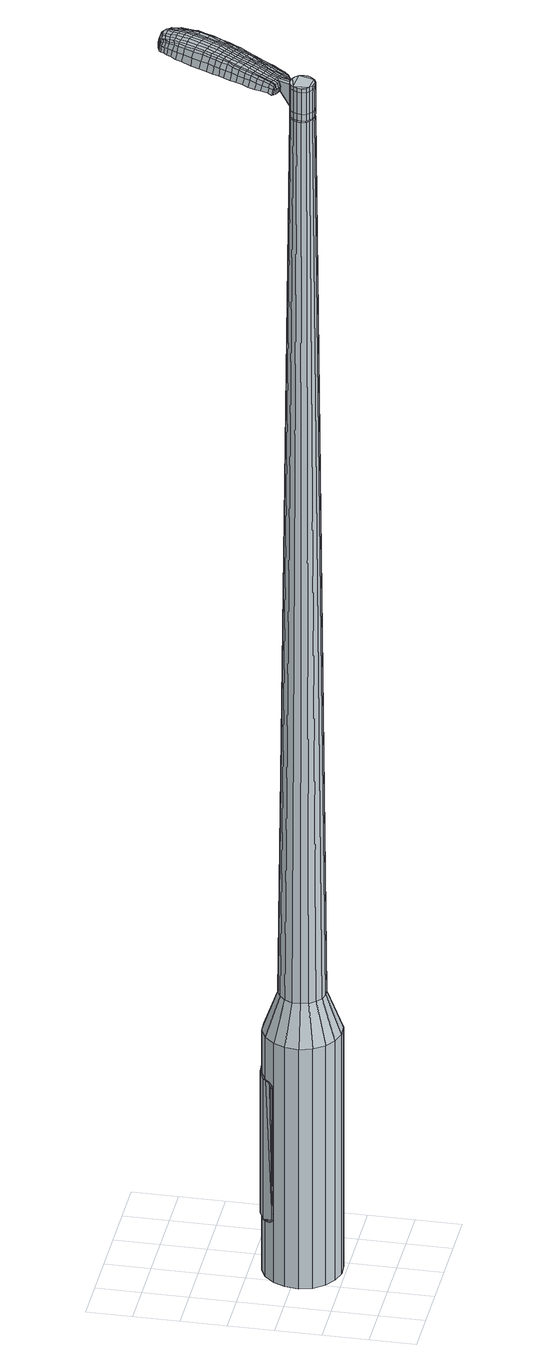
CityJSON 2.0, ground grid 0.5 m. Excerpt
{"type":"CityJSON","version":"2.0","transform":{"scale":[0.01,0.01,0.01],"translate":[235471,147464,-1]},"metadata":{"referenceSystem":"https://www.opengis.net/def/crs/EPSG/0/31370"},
"CityObjects":{
"object1":{"type":"GenericCityObject","attributes":{"cluster":403,"mean_distance_to_centroid":0.0333,"new_centroid_x":235471.82,"new_centroid_y":147464.94,"mean_distance_to_camera":7.23,"H1":10.06,"H2":9.69,"Z_final":110.57,"cluster2":-1,"proj_x":235475.86,"proj_y":147466.79,"id_line":25195,"bearing_l":155.32,"distance":4.44,"orientation":"right","G_obj":65.32},"geometry":[{"type":"MultiSurface","lod":"2","boundaries":[[[0,1,2,3]],[[1,4,5,2]],[[4,6,7,5]],[[6,8,9,7]],[[8,10,11,9]],[[10,12,13,11]],[[12,14,15,13]],[[14,16,17,15]],[[16,18,19,17]],[[18,20,21,19]],[[20,22,23,21]],[[22,24,25,23]],[[24,26,27,25]],[[26,28,29,27]],[[28,30,31,29]],[[30,32,33,31]],[[32,34,35,33]],[[34,0,3,35]],[[36,37,38,39]],[[38,40,41,42]],[[41,43,42]],[[42,44,45,46]],[[45,47,46]],[[46,48,49,50]],[[49,51,50]],[[42,46,50,38]],[[50,52,39,38]],[[53,36,39]],[[2,5,7,35]],[[7,9,11,15]],[[11,13,15]],[[15,17,19,23]],[[19,21,23]],[[23,25,27,31]],[[27,29,31]],[[15,23,31,7]],[[31,33,35,7]],[[3,2,35]],[[1,0,54,55]],[[0,34,56,54]],[[34,32,57,56]],[[32,30,58,57]],[[30,28,59,58]],[[28,26,60,59]],[[26,24,61,60]],[[24,22,62,61]],[[22,20,63,62]],[[20,18,64,63]],[[18,16,65,64]],[[16,14,66,65]],[[14,12,67,66]],[[12,10,68,67]],[[10,8,69,68]],[[8,6,70,69]],[[6,4,71,70]],[[4,1,55,71]],[[55,54,72,73]],[[54,56,74,72]],[[56,57,75,74]],[[57,58,76,75]],[[58,59,77,76]],[[59,60,78,77]],[[60,61,79,78]],[[61,62,80,79]],[[62,63,81,80]],[[63,64,82,81]],[[64,65,83,82]],[[65,66,84,83]],[[66,67,85,84]],[[67,68,86,85]],[[68,69,87,86]],[[69,70,88,87]],[[70,71,89,88]],[[71,55,73,89]],[[72,90,91,92]],[[93,94,90,72]],[[75,95,94,93]],[[76,96,95,75]],[[77,97,96,76]],[[78,98,97,77]],[[99,100,98,78]],[[101,102,100,99]],[[103,104,102,101]],[[105,106,104,103]],[[83,107,106,105]],[[108,109,107,83]],[[110,111,109,108]],[[112,113,111,110]],[[114,115,113,112]],[[116,117,115,114]],[[118,119,117,116]],[[92,91,119,118]],[[120,121,122,123]],[[124,120,123,125]],[[126,124,125,127]],[[128,126,127,129]],[[130,128,129,131]],[[132,130,131,133]],[[134,132,133,135]],[[136,134,135,137]],[[138,136,137,139]],[[140,138,139,141]],[[142,140,141,143]],[[144,142,143,145]],[[146,144,145,147]],[[148,146,147,149]],[[150,148,149,151]],[[152,150,151,153]],[[73,72,92]],[[74,93,72]],[[74,75,93]],[[79,99,78]],[[79,80,101,99]],[[80,81,103,101]],[[81,82,105,103]],[[82,83,105]],[[84,108,83]],[[84,85,110,108]],[[85,86,112,110]],[[86,87,114,112]],[[87,88,116,114]],[[88,89,118,116]],[[89,73,92,118]],[[154,91,90]],[[154,155,119,91]],[[155,156,117,119]],[[156,157,115,117]],[[157,158,113,115]],[[158,159,111,113]],[[159,160,109,111]],[[160,107,109]],[[161,106,107]],[[161,162,104,106]],[[162,163,102,104]],[[163,164,100,102]],[[164,98,100]],[[165,94,95]],[[165,90,94]],[[39,52,152,166]],[[154,90,167,153]],[[53,39,166,121]],[[90,165,122,167]],[[36,53,121,120]],[[165,95,123,122]],[[37,36,120,124]],[[95,96,125,123]],[[38,37,124,126]],[[96,97,127,125]],[[40,38,126,128]],[[97,98,129,127]],[[41,40,128,130]],[[98,164,131,129]],[[43,41,130,132]],[[164,163,133,131]],[[42,43,132,134]],[[163,162,135,133]],[[44,42,134,136]],[[162,161,137,135]],[[45,44,136,138]],[[161,107,139,137]],[[47,45,138,140]],[[107,160,141,139]],[[46,47,140,142]],[[160,159,143,141]],[[48,46,142,144]],[[159,158,145,143]],[[49,48,144,146]],[[158,157,147,145]],[[51,49,146,148]],[[157,156,149,147]],[[50,51,148,150]],[[156,155,151,149]],[[52,50,150,152]],[[155,154,153,151]],[[152,153,168,169]],[[153,167,170,168]],[[167,122,171,170]],[[122,121,172,171]],[[121,166,173,172]],[[166,152,169,173]],[[174,175,176,177]],[[178,174,177,179]],[[174,178,180,181]],[[175,174,181,182]],[[183,184,185,186]],[[187,183,186,188]],[[183,187,189,190]],[[184,183,190,191]],[[192,193,194,195]],[[196,192,195,197]],[[192,196,198,199]],[[193,192,199,200]],[[201,202,203,204]],[[205,201,204,206]],[[201,205,207,208]],[[202,201,208,209]],[[210,211,212,213]],[[214,210,213,215]],[[210,214,216,217]],[[211,210,217,218]],[[219,220,221,222]],[[223,219,222,224]],[[219,223,225,226]],[[220,219,226,227]],[[228,229,230,231]],[[220,228,231,221]],[[228,220,227,232]],[[229,228,232,233]],[[234,235,236,237]],[[229,234,237,230]],[[234,229,233,238]],[[235,234,238,239]],[[240,178,179,241]],[[235,240,241,236]],[[240,235,239,242]],[[178,240,242,180]],[[243,244,245,246]],[[247,243,246,248]],[[243,247,249,250]],[[244,243,250,251]],[[252,253,254,255]],[[244,252,255,245]],[[252,244,251,256]],[[253,252,256,257]],[[258,259,260,261]],[[253,258,261,254]],[[258,253,257,262]],[[259,258,262,263]],[[264,265,266,267]],[[259,264,267,260]],[[264,259,263,268]],[[265,264,268,269]],[[270,175,182,271]],[[265,270,271,266]],[[270,265,269,272]],[[175,270,272,176]],[[273,274,275,276]],[[277,273,276,278]],[[273,277,279,280]],[[274,273,280,281]],[[282,283,284,285]],[[274,282,285,275]],[[282,274,281,286]],[[283,282,286,287]],[[288,289,290,291]],[[283,288,291,284]],[[288,283,287,292]],[[289,288,292,293]],[[294,187,188,295]],[[289,294,295,290]],[[294,289,293,296]],[[187,294,296,189]],[[297,298,299,300]],[[301,297,300,302]],[[297,301,303,304]],[[298,297,304,305]],[[306,307,308,309]],[[298,306,309,299]],[[306,298,305,310]],[[307,306,310,311]],[[312,313,314,315]],[[307,312,315,308]],[[312,307,311,316]],[[313,312,316,317]],[[318,319,320,321]],[[313,318,321,314]],[[318,313,317,322]],[[319,318,322,323]],[[324,184,191,325]],[[319,324,325,320]],[[324,319,323,326]],[[184,324,326,185]],[[327,213,212,328]],[[329,327,328,330]],[[327,329,331,332]],[[213,327,332,215]],[[333,329,330,334]],[[335,333,334,336]],[[333,335,337,338]],[[329,333,338,331]],[[339,335,336,340]],[[341,339,340,342]],[[339,341,343,344]],[[335,339,344,337]],[[345,341,342,346]],[[347,345,346,348]],[[345,347,349,350]],[[341,345,350,343]],[[351,347,348,352]],[[202,351,352,203]],[[351,202,209,353]],[[347,351,353,349]],[[354,355,200,199]],[[356,354,199,198]],[[354,356,357,358]],[[355,354,358,359]],[[360,361,359,358]],[[362,360,358,357]],[[360,362,363,364]],[[361,360,364,365]],[[366,367,365,364]],[[368,366,364,363]],[[366,368,369,370]],[[367,366,370,371]],[[372,373,371,370]],[[374,372,370,369]],[[372,374,207,205]],[[373,372,205,206]],[[375,376,377,378]],[[277,375,378,279]],[[375,277,278,379]],[[376,375,379,380]],[[381,196,197,382]],[[376,381,382,377]],[[381,376,380,383]],[[196,381,383,198]],[[384,385,386,387]],[[223,384,387,225]],[[384,223,224,388]],[[385,384,388,389]],[[390,391,392,393]],[[385,390,393,386]],[[390,385,389,394]],[[391,390,394,395]],[[396,193,200,397]],[[391,396,397,392]],[[396,391,395,398]],[[193,396,398,194]],[[399,400,401,402]],[[181,399,402,182]],[[399,181,180,403]],[[400,399,403,404]],[[405,406,407,408]],[[400,405,408,401]],[[405,400,404,409]],[[406,405,409,410]],[[411,204,203,412]],[[406,411,412,407]],[[411,406,410,413]],[[204,411,413,206]],[[414,415,416,417]],[[186,414,417,188]],[[414,186,185,418]],[[415,414,418,419]],[[420,208,207,421]],[[415,420,421,416]],[[420,415,419,422]],[[208,420,422,209]],[[423,424,425,426]],[[301,423,426,303]],[[423,301,302,427]],[[424,423,427,428]],[[429,214,215,430]],[[424,429,430,425]],[[429,424,428,431]],[[214,429,431,216]],[[432,433,434,435]],[[247,432,435,249]],[[432,247,248,436]],[[433,432,436,437]],[[438,439,440,441]],[[433,438,441,434]],[[438,433,437,442]],[[439,438,442,443]],[[444,211,218,445]],[[439,444,445,440]],[[444,439,443,446]],[[211,444,446,212]],[[447,448,437,436]],[[246,447,436,248]],[[447,246,245,449]],[[448,447,449,450]],[[451,452,443,442]],[[448,451,442,437]],[[451,448,450,453]],[[452,451,453,454]],[[455,328,212,446]],[[452,455,446,443]],[[455,452,454,456]],[[328,455,456,330]],[[457,458,459,460]],[[304,457,460,305]],[[457,304,303,426]],[[458,457,426,425]],[[461,332,331,462]],[[458,461,462,459]],[[461,458,425,430]],[[332,461,430,215]],[[463,464,450,449]],[[255,463,449,245]],[[463,255,254,465]],[[464,463,465,466]],[[467,468,454,453]],[[464,467,453,450]],[[467,464,466,469]],[[468,467,469,470]],[[471,334,330,456]],[[468,471,456,454]],[[471,468,470,472]],[[334,471,472,336]],[[473,474,475,476]],[[310,473,476,311]],[[473,310,305,460]],[[474,473,460,459]],[[477,338,337,478]],[[474,477,478,475]],[[477,474,459,462]],[[338,477,462,331]],[[479,480,466,465]],[[261,479,465,254]],[[479,261,260,481]],[[480,479,481,482]],[[483,484,470,469]],[[480,483,469,466]],[[483,480,482,485]],[[484,483,485,486]],[[487,340,336,472]],[[484,487,472,470]],[[487,484,486,488]],[[340,487,488,342]],[[489,490,491,492]],[[316,489,492,317]],[[489,316,311,476]],[[490,489,476,475]],[[493,344,343,494]],[[490,493,494,491]],[[493,490,475,478]],[[344,493,478,337]],[[495,496,482,481]],[[267,495,481,260]],[[495,267,266,497]],[[496,495,497,498]],[[499,500,486,485]],[[496,499,485,482]],[[499,496,498,501]],[[500,499,501,502]],[[503,346,342,488]],[[500,503,488,486]],[[503,500,502,504]],[[346,503,504,348]],[[505,506,507,508]],[[322,505,508,323]],[[505,322,317,492]],[[506,505,492,491]],[[509,350,349,510]],[[506,509,510,507]],[[509,506,491,494]],[[350,509,494,343]],[[511,512,498,497]],[[271,511,497,266]],[[511,271,182,402]],[[512,511,402,401]],[[513,514,502,501]],[[512,513,501,498]],[[513,512,401,408]],[[514,513,408,407]],[[515,352,348,504]],[[514,515,504,502]],[[515,514,407,412]],[[352,515,412,203]],[[516,517,419,418]],[[326,516,418,185]],[[516,326,323,508]],[[517,516,508,507]],[[518,353,209,422]],[[517,518,422,419]],[[518,517,507,510]],[[353,518,510,349]],[[519,520,380,379]],[[276,519,379,278]],[[519,276,275,521]],[[520,519,521,522]],[[523,356,198,383]],[[520,523,383,380]],[[523,520,522,524]],[[356,523,524,357]],[[525,526,527,528]],[[226,525,528,227]],[[525,226,225,387]],[[526,525,387,386]],[[529,530,531,532]],[[526,529,532,527]],[[529,526,386,393]],[[530,529,393,392]],[[533,355,359,534]],[[530,533,534,531]],[[533,530,392,397]],[[355,533,397,200]],[[535,536,522,521]],[[285,535,521,275]],[[535,285,284,537]],[[536,535,537,538]],[[539,362,357,524]],[[536,539,524,522]],[[539,536,538,540]],[[362,539,540,363]],[[541,542,543,544]],[[232,541,544,233]],[[541,232,227,528]],[[542,541,528,527]],[[545,546,547,548]],[[542,545,548,543]],[[545,542,527,532]],[[546,545,532,531]],[[549,361,365,550]],[[546,549,550,547]],[[549,546,531,534]],[[361,549,534,359]],[[551,552,538,537]],[[291,551,537,284]],[[551,291,290,553]],[[552,551,553,554]],[[555,368,363,540]],[[552,555,540,538]],[[555,552,554,556]],[[368,555,556,369]],[[557,558,559,560]],[[238,557,560,239]],[[557,238,233,544]],[[558,557,544,543]],[[561,562,563,564]],[[558,561,564,559]],[[561,558,543,548]],[[562,561,548,547]],[[565,367,371,566]],[[562,565,566,563]],[[565,562,547,550]],[[367,565,550,365]],[[567,568,554,553]],[[295,567,553,290]],[[567,295,188,417]],[[568,567,417,416]],[[569,374,369,556]],[[568,569,556,554]],[[569,568,416,421]],[[374,569,421,207]],[[570,571,404,403]],[[242,570,403,180]],[[570,242,239,560]],[[571,570,560,559]],[[572,573,410,409]],[[571,572,409,404]],[[572,571,559,564]],[[573,572,564,563]],[[574,373,206,413]],[[573,574,413,410]],[[574,573,563,566]],[[373,574,566,371]],[[575,576,577,578]],[[578,577,579,580]],[[581,579,577,582]],[[582,577,576,583]],[[584,585,586,587]],[[587,586,588,589]],[[590,588,586,591]],[[591,586,585,592]],[[593,594,595,596]],[[596,595,597,598]],[[599,597,595,600]],[[600,595,594,601]],[[602,603,604,605]],[[605,604,606,607]],[[608,606,604,609]],[[609,604,603,610]],[[611,612,613,614]],[[614,613,615,616]],[[617,615,613,618]],[[618,613,612,619]],[[620,621,622,623]],[[623,622,624,625]],[[626,624,622,627]],[[627,622,621,628]],[[629,630,631,632]],[[632,631,621,620]],[[628,621,631,633]],[[633,631,630,634]],[[635,636,637,638]],[[638,637,630,629]],[[634,630,637,639]],[[639,637,636,640]],[[580,579,641,642]],[[642,641,636,635]],[[640,636,641,643]],[[643,641,579,581]],[[644,645,646,647]],[[647,646,648,649]],[[650,648,646,651]],[[651,646,645,652]],[[653,654,655,656]],[[656,655,645,644]],[[652,645,655,657]],[[657,655,654,658]],[[659,660,661,662]],[[662,661,654,653]],[[658,654,661,663]],[[663,661,660,664]],[[665,666,667,668]],[[668,667,660,659]],[[664,660,667,669]],[[669,667,666,670]],[[583,576,671,672]],[[672,671,666,665]],[[670,666,671,673]],[[673,671,576,575]],[[674,675,676,677]],[[677,676,678,679]],[[680,678,676,681]],[[681,676,675,682]],[[683,684,685,686]],[[686,685,675,674]],[[682,675,685,687]],[[687,685,684,688]],[[689,690,691,692]],[[692,691,684,683]],[[688,684,691,693]],[[693,691,690,694]],[[589,588,695,696]],[[696,695,690,689]],[[694,690,695,697]],[[697,695,588,590]],[[698,699,700,701]],[[701,700,702,703]],[[704,702,700,705]],[[705,700,699,706]],[[707,708,709,710]],[[710,709,699,698]],[[706,699,709,711]],[[711,709,708,712]],[[713,714,715,716]],[[716,715,708,707]],[[712,708,715,717]],[[717,715,714,718]],[[719,720,721,722]],[[722,721,714,713]],[[718,714,721,723]],[[723,721,720,724]],[[592,585,725,726]],[[726,725,720,719]],[[724,720,725,727]],[[727,725,585,584]],[[611,614,728,729]],[[729,728,730,731]],[[732,730,728,733]],[[733,728,614,616]],[[731,730,734,735]],[[735,734,736,737]],[[738,736,734,739]],[[739,734,730,732]],[[737,736,740,741]],[[741,740,742,743]],[[744,742,740,745]],[[745,740,736,738]],[[743,742,746,747]],[[747,746,748,749]],[[750,748,746,751]],[[751,746,742,744]],[[749,748,752,753]],[[753,752,603,602]],[[610,603,752,754]],[[754,752,748,750]],[[601,755,756,600]],[[600,756,757,599]],[[758,757,756,759]],[[759,756,755,760]],[[760,761,762,759]],[[759,762,763,758]],[[764,763,762,765]],[[765,762,761,766]],[[766,767,768,765]],[[765,768,769,764]],[[770,769,768,771]],[[771,768,767,772]],[[772,773,774,771]],[[771,774,775,770]],[[608,775,774,606]],[[606,774,773,607]],[[776,777,778,779]],[[779,778,678,680]],[[679,678,778,780]],[[780,778,777,781]],[[598,597,782,783]],[[783,782,777,776]],[[781,777,782,784]],[[784,782,597,599]],[[785,786,787,788]],[[788,787,624,626]],[[625,624,787,789]],[[789,787,786,790]],[[791,792,793,794]],[[794,793,786,785]],[[790,786,793,795]],[[795,793,792,796]],[[601,594,797,798]],[[798,797,792,791]],[[796,792,797,799]],[[799,797,594,593]],[[800,801,802,803]],[[803,802,582,583]],[[581,582,802,804]],[[804,802,801,805]],[[806,807,808,809]],[[809,808,801,800]],[[805,801,808,810]],[[810,808,807,811]],[[602,605,812,813]],[[813,812,807,806]],[[811,807,812,814]],[[814,812,605,607]],[[815,816,817,818]],[[818,817,587,589]],[[584,587,817,819]],[[819,817,816,820]],[[608,609,821,822]],[[822,821,816,815]],[[820,816,821,823]],[[823,821,609,610]],[[824,825,826,827]],[[827,826,702,704]],[[703,702,826,828]],[[828,826,825,829]],[[616,615,830,831]],[[831,830,825,824]],[[829,825,830,832]],[[832,830,615,617]],[[833,834,835]],[[835,834,648,650]],[[649,648,834,836]],[[834,833,836]],[[837,838,839,840]],[[840,839,833,835]],[[836,833,839,841]],[[841,839,838,842]],[[619,612,843,844]],[[844,843,838,837]],[[842,838,843,845]],[[845,843,612,611]],[[846,847,836]],[[836,847,647,649]],[[644,647,847,848]],[[847,846,848]],[[842,849,850,841]],[[841,850,846,836]],[[848,846,850,851]],[[851,850,849,852]],[[611,729,853,845]],[[845,853,849,842]],[[852,849,853,854]],[[854,853,729,731]],[[855,856,857,858]],[[858,857,705,706]],[[704,705,857,827]],[[827,857,856,824]],[[732,733,859,860]],[[860,859,856,855]],[[824,856,859,831]],[[831,859,733,616]],[[861,862,848]],[[848,862,656,644]],[[653,656,862,863]],[[863,862,861,864]],[[852,865,866,851]],[[851,866,861,848]],[[864,861,866,867]],[[867,866,865,868]],[[731,735,869,854]],[[854,869,865,852]],[[868,865,869,870]],[[870,869,735,737]],[[871,872,873,874]],[[874,873,711,712]],[[706,711,873,858]],[[858,873,872,855]],[[738,739,875,876]],[[876,875,872,871]],[[855,872,875,860]],[[860,875,739,732]],[[864,877,863]],[[863,877,662,653]],[[659,662,877,878]],[[878,877,879]],[[868,880,881,867]],[[867,881,877,864]],[[879,877,881,882]],[[882,881,880,883]],[[737,741,884,870]],[[870,884,880,868]],[[883,880,884,885]],[[885,884,741,743]],[[886,887,888,889]],[[889,888,717,718]],[[712,717,888,874]],[[874,888,887,871]],[[744,745,890,891]],[[891,890,887,886]],[[871,887,890,876]],[[876,890,745,738]],[[879,892,893,878]],[[878,893,668,659]],[[665,668,893,894]],[[894,893,892,895]],[[883,896,897,882]],[[882,897,892,879]],[[895,892,897,898]],[[898,897,896,899]],[[743,747,900,885]],[[885,900,896,883]],[[899,896,900,901]],[[901,900,747,749]],[[902,903,904,905]],[[905,904,723,724]],[[718,723,904,889]],[[889,904,903,886]],[[750,751,906,907]],[[907,906,903,902]],[[886,903,906,891]],[[891,906,751,744]],[[895,908,909,894]],[[894,909,672,665]],[[583,672,909,803]],[[803,909,908,800]],[[899,910,911,898]],[[898,911,908,895]],[[800,908,911,809]],[[809,911,910,806]],[[749,753,912,901]],[[901,912,910,899]],[[806,910,912,813]],[[813,912,753,602]],[[820,913,914,819]],[[819,914,727,584]],[[724,727,914,905]],[[905,914,913,902]],[[610,754,915,823]],[[823,915,913,820]],[[902,913,915,907]],[[907,915,754,750]],[[781,916,917,780]],[[780,917,677,679]],[[674,677,917,918]],[[918,917,916,919]],[[599,757,920,784]],[[784,920,916,781]],[[919,916,920,921]],[[921,920,757,758]],[[922,923,924,925]],[[925,924,627,628]],[[626,627,924,788]],[[788,924,923,785]],[[926,927,928,929]],[[929,928,923,922]],[[785,923,928,794]],[[794,928,927,791]],[[760,755,930,931]],[[931,930,927,926]],[[791,927,930,798]],[[798,930,755,601]],[[919,932,933,918]],[[918,933,686,674]],[[683,686,933,934]],[[934,933,932,935]],[[758,763,936,921]],[[921,936,932,919]],[[935,932,936,937]],[[937,936,763,764]],[[938,939,940,941]],[[941,940,633,634]],[[628,633,940,925]],[[925,940,939,922]],[[942,943,944,945]],[[945,944,939,938]],[[922,939,944,929]],[[929,944,943,926]],[[766,761,946,947]],[[947,946,943,942]],[[926,943,946,931]],[[931,946,761,760]],[[935,948,949,934]],[[934,949,692,683]],[[689,692,949,950]],[[950,949,948,951]],[[764,769,952,937]],[[937,952,948,935]],[[951,948,952,953]],[[953,952,769,770]],[[954,955,956,957]],[[957,956,639,640]],[[634,639,956,941]],[[941,956,955,938]],[[958,959,960,961]],[[961,960,955,954]],[[938,955,960,945]],[[945,960,959,942]],[[772,767,962,963]],[[963,962,959,958]],[[942,959,962,947]],[[947,962,767,766]],[[951,964,965,950]],[[950,965,696,689]],[[589,696,965,818]],[[818,965,964,815]],[[770,775,966,953]],[[953,966,964,951]],[[815,964,966,822]],[[822,966,775,608]],[[805,967,968,804]],[[804,968,643,581]],[[640,643,968,957]],[[957,968,967,954]],[[811,969,970,810]],[[810,970,967,805]],[[954,967,970,961]],[[961,970,969,958]],[[607,773,971,814]],[[814,971,969,811]],[[958,969,971,963]],[[963,971,773,772]],[[575,578,177,176]],[[578,580,179,177]],[[590,591,190,189]],[[591,592,191,190]],[[593,596,195,194]],[[596,598,197,195]],[[617,618,217,216]],[[618,619,218,217]],[[620,623,222,221]],[[623,625,224,222]],[[629,632,231,230]],[[632,620,221,231]],[[635,638,237,236]],[[638,629,230,237]],[[580,642,241,179]],[[642,635,236,241]],[[650,651,250,249]],[[651,652,251,250]],[[652,657,256,251]],[[657,658,257,256]],[[658,663,262,257]],[[663,664,263,262]],[[664,669,268,263]],[[669,670,269,268]],[[670,673,272,269]],[[673,575,176,272]],[[680,681,280,279]],[[681,682,281,280]],[[682,687,286,281]],[[687,688,287,286]],[[688,693,292,287]],[[693,694,293,292]],[[694,697,296,293]],[[697,590,189,296]],[[698,701,300,299]],[[701,703,302,300]],[[707,710,309,308]],[[710,698,299,309]],[[713,716,315,314]],[[716,707,308,315]],[[719,722,321,320]],[[722,713,314,321]],[[592,726,325,191]],[[726,719,320,325]],[[776,779,378,377]],[[779,680,279,378]],[[598,783,382,197]],[[783,776,377,382]],[[625,789,388,224]],[[789,790,389,388]],[[790,795,394,389]],[[795,796,395,394]],[[796,799,398,395]],[[799,593,194,398]],[[703,828,427,302]],[[828,829,428,427]],[[829,832,431,428]],[[832,617,216,431]],[[835,435,434]],[[835,650,249,435]],[[837,840,441,440]],[[840,835,434,441]],[[619,844,445,218]],[[844,837,440,445]],[[972,973,974,975]],[[976,977,975,974]],[[978,979,980,981]],[[982,983,984,985]],[[973,986,987,974]],[[988,976,974,987]],[[989,978,981,990]],[[991,992,983,982]],[[986,993,994,987]],[[994,995,988,987]],[[996,989,990,997]],[[998,992,991,999]],[[993,1000,1001,994]],[[1001,1002,995,994]],[[1003,996,997,1004]],[[1005,998,999,1006]],[[1007,1008,1009,1010]],[[1011,1012,1008,1007]],[[1011,1013,1014,1012]],[[1013,1015,1016,1014]],[[1017,1018,1019,1020]],[[1021,1022,1018,1017]],[[1023,1024,1022,1021]],[[1025,1026,1024,1023]],[[1020,1009,1008,1017]],[[1017,1008,1012,1021]],[[1012,1014,1023,1021]],[[1014,1016,1025,1023]],[[981,980,977,976]],[[990,981,976,988]],[[995,997,990,988]],[[1002,1004,997,995]],[[982,985,979,978]],[[991,982,978,989]],[[999,991,989,996]],[[1006,999,996,1003]],[[983,1007,1010,984]],[[992,1011,1007,983]],[[1013,1011,992,998]],[[1015,1013,998,1005]],[[1027,1028,1029,1030]],[[1029,1031,1032,1033]],[[1029,1033,1034,1035]],[[1029,1035,1030]],[[1036,1027,1030,1037]],[[1038,1037,1030,1039]],[[1040,1039,1030]],[[1041,1029,1028,1042]],[[1043,1041,1042,1044]],[[1045,1043,1044,1046]],[[1047,1045,1046,1048]],[[1049,1047,1048,1050]],[[1050,1051,1052,1053]],[[1050,1053,1054,1055]],[[1050,1055,1056,1057]],[[1056,1058,1059,1060]],[[1056,1060,1061,1062]],[[1056,1062,1057]],[[1050,1057,1049]],[[1063,1064,1028,1027]],[[1065,1066,1031,1029]],[[1067,1068,1040,1030]],[[1064,1069,1042,1028]],[[1070,1065,1029,1041]],[[1069,1071,1044,1042]],[[1072,1070,1041,1043]],[[1071,1073,1046,1044]],[[1074,1072,1043,1045]],[[1073,1075,1048,1046]],[[1076,1074,1045,1047]],[[1075,1077,1050,1048]],[[1078,1076,1047,1049]],[[1077,1079,1051,1050]],[[1080,1081,1058,1056]],[[1082,1078,1049,1057]],[[1052,1051,1079,1083]],[[1053,1052,1083,1084]],[[1054,1053,1084,1085]],[[1055,1054,1085,1086]],[[1056,1055,1086,1080]],[[1087,1063,1027,1036]],[[1088,1087,1036,1037]],[[1089,1088,1037,1038]],[[1090,1089,1038,1039]],[[1068,1090,1039,1040]],[[1032,1031,1066,1091]],[[1059,1058,1081,1092]],[[1033,1032,1091,1093]],[[1034,1033,1093,1094]],[[1035,1034,1094,1095]],[[1030,1035,1095,1067]],[[1060,1059,1092,1096]],[[1061,1060,1096,1097]],[[1062,1061,1097,1098]],[[1057,1062,1098,1082]]]}]}
},
"vertices":[
[99,135,384],[111,126,384],[111,126,96],[99,135,96],[120,114,384],[120,114,96],[124,100,384],[124,100,96],[123,86,384],[123,86,96],[116,72,384],[116,72,96],[106,62,384],[106,62,96],[93,55,384],[93,55,96],[78,54,384],[78,54,96],[64,58,384],[64,58,96],[52,66,384],[52,66,96],[43,78,384],[43,78,96],[39,92,384],[39,92,96],[41,107,384],[41,107,96],[47,120,384],[47,120,96],[57,131,384],[57,131,96],[70,137,384],[70,137,96],[85,138,384],[85,138,96],[78,109,1524],[74,107,1524],[71,104,1524],[87,108,1524],[69,100,1524],[68,95,1524],[72,87,1524],[69,90,1524],[76,84,1524],[81,83,1524],[89,85,1524],[85,83,1524],[93,89,1524],[95,93,1524],[94,102,1524],[95,97,1524],[91,106,1524],[83,110,1524],[92,119,429],[99,114,429],[84,121,429],[75,121,429],[67,117,429],[61,111,429],[57,103,429],[57,94,429],[59,85,429],[64,78,429],[71,73,429],[80,71,429],[88,72,429],[96,76,429],[102,82,429],[106,90,429],[107,99,429],[104,107,429],[87,108,1483],[91,106,1483],[83,110,1483],[78,109,1483],[74,107,1483],[71,104,1483],[69,100,1483],[68,95,1483],[69,90,1483],[72,87,1483],[76,84,1483],[81,83,1483],[85,83,1483],[89,85,1483],[93,89,1483],[95,93,1483],[95,97,1483],[94,102,1483],[87,108,1485],[91,105,1485],[91,105,1483],[83,109,1483],[83,109,1485],[78,109,1485],[74,107,1485],[71,104,1485],[69,100,1485],[69,95,1483],[69,95,1485],[70,91,1483],[70,91,1485],[73,87,1483],[73,87,1485],[76,85,1483],[76,85,1485],[81,83,1485],[85,84,1483],[85,84,1485],[89,86,1483],[89,86,1485],[92,89,1483],[92,89,1485],[94,93,1483],[94,93,1485],[94,97,1483],[94,97,1485],[93,102,1483],[93,102,1485],[78,109,1519],[83,110,1519],[83,110,1493],[78,109,1493],[74,107,1519],[74,107,1493],[71,104,1519],[71,104,1493],[69,100,1519],[69,100,1493],[68,95,1519],[68,95,1493],[69,90,1519],[69,90,1493],[72,87,1519],[72,87,1493],[76,84,1519],[76,84,1493],[81,83,1519],[81,83,1493],[85,83,1519],[85,83,1493],[89,85,1519],[89,85,1493],[93,89,1519],[93,89,1493],[95,93,1519],[95,93,1493],[95,97,1519],[95,97,1493],[94,102,1519],[94,102,1493],[91,106,1519],[91,106,1493],[91,106,1485],[94,102,1485],[95,97,1485],[95,93,1485],[93,89,1485],[89,85,1485],[85,83,1485],[76,84,1485],[72,87,1485],[69,90,1485],[68,95,1485],[83,110,1485],[87,108,1519],[87,108,1493],[98,124,1513],[98,124,1518],[95,125,1513],[92,127,1513],[92,127,1518],[95,125,1518],[144,185,1519],[140,178,1518],[142,179,1509],[146,185,1510],[148,192,1519],[150,193,1510],[146,192,1526],[142,184,1525],[139,178,1525],[109,201,1519],[106,194,1518],[107,193,1525],[110,199,1525],[112,209,1519],[113,207,1526],[111,211,1510],[108,203,1510],[105,196,1509],[155,260,1519],[159,259,1519],[159,259,1513],[156,261,1513],[151,261,1519],[152,262,1513],[151,259,1524],[155,259,1524],[158,257,1524],[125,193,1530],[121,186,1529],[124,185,1529],[128,191,1530],[128,201,1531],[131,200,1531],[125,203,1530],[121,194,1530],[118,188,1529],[91,119,1512],[93,118,1512],[94,119,1517],[92,121,1517],[88,121,1512],[89,122,1517],[88,122,1506],[91,120,1506],[94,119,1506],[167,239,1519],[166,236,1519],[168,236,1512],[169,239,1512],[168,241,1518],[169,242,1512],[167,241,1522],[166,239,1523],[165,236,1524],[165,231,1519],[163,226,1519],[165,226,1512],[166,232,1512],[163,231,1524],[161,226,1525],[161,220,1519],[157,213,1519],[159,214,1511],[162,221,1511],[159,220,1526],[156,213,1526],[153,203,1519],[155,203,1510],[151,203,1526],[109,119,1513],[113,126,1513],[111,126,1518],[108,119,1517],[106,115,1512],[106,116,1516],[107,115,1506],[110,120,1507],[114,126,1507],[116,133,1514],[120,139,1515],[118,139,1520],[115,132,1519],[118,133,1507],[121,140,1507],[123,146,1515],[127,152,1516],[125,152,1522],[122,146,1521],[125,146,1508],[129,153,1508],[130,159,1517],[134,165,1517],[132,165,1524],[129,159,1523],[132,159,1508],[136,166,1509],[137,172,1518],[135,172,1524],[139,172,1509],[135,255,1519],[133,252,1519],[134,251,1524],[136,254,1523],[137,257,1518],[137,256,1522],[136,258,1512],[134,256,1512],[133,253,1512],[131,248,1519],[128,243,1519],[129,241,1525],[132,247,1524],[130,249,1512],[127,244,1512],[125,237,1519],[122,230,1519],[123,229,1526],[126,236,1526],[124,239,1511],[121,232,1511],[117,220,1519],[118,218,1526],[116,221,1510],[82,132,1513],[84,139,1513],[84,141,1507],[81,133,1507],[80,127,1512],[79,128,1506],[81,127,1516],[82,131,1517],[85,138,1518],[87,146,1514],[90,153,1515],[89,155,1507],[86,148,1507],[88,145,1519],[91,152,1520],[93,160,1515],[95,167,1516],[95,169,1508],[92,162,1508],[93,159,1521],[96,166,1522],[98,174,1517],[101,181,1517],[100,183,1509],[97,176,1508],[99,173,1523],[102,179,1524],[103,188,1518],[103,189,1509],[104,186,1524],[94,125,1519],[96,124,1519],[97,132,1520],[99,131,1520],[94,133,1520],[91,127,1519],[100,139,1522],[102,138,1522],[103,146,1523],[106,145,1523],[100,147,1523],[97,140,1521],[106,153,1524],[109,151,1524],[109,159,1525],[112,158,1525],[106,161,1525],[103,154,1524],[112,166,1526],[115,165,1526],[115,173,1527],[118,171,1527],[112,174,1527],[109,167,1526],[118,179,1528],[121,178,1528],[115,181,1528],[153,256,1527],[157,254,1527],[149,257,1526],[148,253,1527],[152,252,1528],[155,250,1528],[149,246,1529],[152,245,1529],[145,247,1528],[142,241,1530],[146,240,1530],[149,238,1530],[143,233,1531],[146,231,1531],[139,234,1530],[135,226,1531],[139,225,1531],[142,223,1531],[134,213,1531],[137,211,1531],[130,214,1531],[138,258,1518],[141,259,1519],[141,260,1513],[138,259,1513],[139,257,1523],[141,258,1523],[146,260,1519],[146,261,1513],[146,259,1524],[168,244,1518],[167,246,1518],[166,245,1523],[166,243,1523],[169,244,1513],[168,247,1513],[166,250,1519],[164,253,1519],[163,252,1524],[165,249,1523],[167,250,1513],[165,254,1513],[162,256,1519],[161,255,1524],[162,257,1513],[140,185,1528],[139,186,1528],[135,179,1528],[137,178,1527],[144,193,1528],[143,194,1529],[136,187,1529],[133,189,1530],[130,182,1529],[133,181,1528],[140,195,1529],[137,197,1530],[131,190,1530],[127,183,1529],[134,198,1531],[111,199,1528],[113,198,1529],[117,206,1529],[115,207,1528],[108,192,1527],[111,191,1528],[117,196,1529],[121,204,1530],[114,189,1528],[80,125,1512],[82,124,1512],[83,125,1517],[81,125,1517],[80,126,1506],[82,125,1506],[85,122,1512],[86,123,1517],[85,123,1506],[104,113,1512],[103,114,1512],[104,114,1506],[106,114,1506],[104,115,1517],[103,115,1517],[101,115,1512],[98,116,1512],[99,117,1506],[102,115,1506],[101,116,1517],[99,117,1517],[96,117,1512],[96,118,1506],[96,118,1517],[107,120,1519],[105,120,1519],[110,126,1520],[109,127,1520],[103,121,1519],[101,122,1519],[106,128,1520],[104,129,1520],[98,123,1519],[102,130,1520],[83,130,1519],[85,130,1519],[88,136,1520],[86,137,1520],[88,128,1519],[91,135,1520],[114,133,1521],[112,133,1521],[117,139,1522],[115,140,1522],[110,134,1521],[107,136,1521],[113,141,1522],[111,142,1523],[105,137,1522],[108,143,1523],[89,144,1521],[91,143,1521],[94,150,1522],[92,151,1522],[94,142,1521],[97,149,1522],[120,146,1523],[119,147,1523],[124,153,1524],[122,153,1524],[116,148,1523],[114,149,1524],[120,154,1525],[117,156,1525],[111,150,1524],[115,157,1525],[95,158,1523],[97,157,1523],[99,164,1524],[97,165,1524],[100,156,1524],[103,162,1525],[127,159,1525],[125,160,1525],[131,166,1526],[129,166,1526],[123,161,1526],[120,162,1526],[126,168,1527],[124,169,1527],[118,164,1526],[121,170,1527],[100,172,1525],[102,171,1525],[105,178,1526],[103,178,1526],[106,169,1526],[108,176,1527],[134,172,1527],[132,173,1527],[130,174,1527],[127,175,1528],[124,177,1528],[106,185,1527],[108,184,1527],[111,183,1528],[138,254,1525],[140,256,1525],[136,251,1526],[138,252,1526],[145,256,1526],[143,253,1527],[165,241,1525],[165,243,1525],[164,240,1526],[164,237,1525],[164,246,1525],[162,250,1526],[160,246,1527],[162,243,1526],[160,252,1526],[158,248,1527],[133,247,1526],[136,247,1527],[130,241,1527],[133,242,1528],[140,248,1528],[137,241,1529],[163,233,1526],[162,235,1527],[159,229,1528],[160,227,1527],[160,237,1527],[158,240,1528],[155,234,1529],[158,231,1528],[155,243,1528],[152,236,1530],[128,236,1528],[130,236,1529],[124,228,1528],[127,228,1529],[134,235,1529],[131,227,1530],[158,221,1528],[157,223,1528],[153,215,1529],[155,214,1528],[155,225,1529],[152,227,1530],[148,219,1530],[151,217,1530],[149,229,1530],[145,221,1531],[119,218,1529],[122,217,1529],[126,216,1530],[150,203,1528],[148,205,1529],[146,206,1530],[143,208,1530],[140,210,1531],[141,180,1509],[139,179,1518],[142,186,1518],[144,186,1509],[146,193,1519],[148,194,1510],[144,193,1525],[140,185,1525],[137,179,1525],[109,192,1525],[108,194,1518],[111,200,1518],[112,199,1525],[114,208,1519],[115,207,1525],[113,210,1510],[110,202,1509],[107,195,1509],[158,258,1513],[158,257,1519],[155,258,1519],[155,259,1513],[151,259,1519],[151,260,1513],[151,257,1524],[154,257,1524],[157,255,1524],[125,185,1528],[122,187,1528],[125,193,1529],[128,192,1529],[129,201,1529],[131,200,1529],[125,203,1529],[122,195,1529],[119,188,1528],[95,121,1516],[94,120,1512],[92,122,1512],[92,122,1516],[89,123,1512],[90,124,1516],[89,124,1506],[92,122,1506],[95,121,1506],[166,237,1512],[164,236,1519],[165,239,1518],[167,240,1512],[166,241,1518],[167,242,1512],[165,241,1522],[164,240,1523],[163,236,1523],[163,227,1512],[161,227,1519],[163,232,1519],[165,232,1512],[161,232,1524],[159,227,1525],[157,215,1511],[156,214,1519],[159,221,1519],[161,222,1511],[157,221,1525],[154,214,1526],[151,204,1519],[153,204,1510],[149,204,1526],[110,127,1518],[111,127,1513],[107,120,1513],[106,120,1517],[105,116,1512],[105,117,1515],[106,116,1506],[109,121,1506],[112,127,1507],[117,140,1520],[118,140,1514],[115,134,1514],[113,134,1519],[116,134,1507],[120,141,1507],[124,153,1522],[125,153,1516],[122,147,1515],[120,147,1521],[123,147,1508],[127,154,1508],[130,166,1523],[132,166,1517],[129,160,1516],[127,160,1522],[130,160,1508],[134,167,1508],[135,173,1517],[134,173,1524],[137,173,1509],[136,250,1523],[135,251,1519],[137,253,1518],[138,253,1523],[138,255,1518],[138,254,1522],[137,256,1512],[136,255,1512],[134,252,1512],[131,240,1525],[130,242,1519],[133,247,1519],[133,246,1524],[132,248,1512],[129,243,1512],[125,228,1526],[124,229,1519],[127,236,1519],[128,235,1525],[126,238,1511],[123,231,1511],[119,219,1519],[120,217,1526],[118,221,1510],[86,140,1507],[86,139,1513],[84,132,1513],[83,133,1506],[82,127,1512],[81,128,1506],[83,127,1515],[84,131,1517],[87,137,1518],[91,154,1507],[92,153,1514],[89,146,1514],[88,147,1507],[90,144,1519],[93,151,1520],[96,168,1508],[97,166,1516],[94,160,1515],[94,161,1508],[95,158,1521],[98,165,1522],[102,182,1508],[103,180,1517],[100,173,1516],[99,175,1508],[101,172,1522],[104,179,1523],[105,187,1517],[104,189,1509],[106,186,1524],[94,126,1518],[97,125,1518],[97,133,1519],[100,132,1519],[95,134,1519],[92,128,1518],[100,140,1520],[103,138,1520],[103,146,1521],[106,145,1521],[101,148,1521],[98,141,1520],[106,153,1523],[109,152,1523],[110,160,1524],[112,159,1524],[107,161,1524],[104,154,1523],[113,167,1525],[115,165,1525],[116,173,1526],[118,172,1526],[113,175,1526],[110,168,1525],[119,180,1527],[121,179,1527],[116,181,1527],[156,253,1526],[153,255,1526],[150,255,1525],[148,252,1526],[151,251,1526],[154,250,1526],[152,244,1528],[149,246,1528],[145,246,1527],[142,240,1528],[146,239,1529],[149,238,1529],[146,231,1530],[143,233,1530],[139,234,1529],[135,226,1530],[139,224,1530],[142,223,1530],[137,212,1530],[134,213,1530],[130,214,1530],[141,258,1513],[142,257,1518],[139,256,1518],[139,257,1512],[139,255,1523],[142,256,1523],[146,258,1519],[146,259,1513],[146,257,1523],[164,245,1523],[165,246,1518],[166,243,1518],[164,243,1523],[167,244,1512],[166,246,1512],[162,251,1523],[162,252,1519],[164,249,1519],[163,248,1523],[165,249,1513],[163,253,1513],[160,255,1519],[160,253,1524],[161,255,1513],[135,180,1527],[138,186,1527],[139,186,1527],[136,179,1526],[143,193,1527],[142,194,1528],[130,183,1528],[133,189,1528],[136,188,1528],[133,181,1527],[140,195,1528],[137,197,1529],[130,190,1529],[127,184,1528],[134,199,1529],[117,206,1528],[114,198,1527],[112,198,1527],[116,206,1527],[110,192,1526],[111,191,1527],[118,196,1528],[121,204,1528],[115,190,1527],[84,126,1516],[83,126,1512],[82,126,1512],[83,127,1516],[81,127,1506],[83,127,1506],[86,124,1512],[87,125,1516],[86,125,1506],[104,116,1512],[104,115,1512],[105,116,1506],[104,117,1516],[100,119,1506],[99,118,1512],[102,117,1512],[103,118,1506],[102,118,1516],[99,119,1516],[97,119,1512],[97,120,1506],[97,120,1516],[105,121,1518],[106,121,1518],[109,127,1519],[101,123,1518],[103,122,1518],[107,128,1519],[104,129,1519],[99,124,1518],[102,131,1519],[88,137,1519],[86,130,1518],[85,131,1518],[87,137,1519],[89,129,1518],[91,135,1519],[112,134,1520],[113,134,1520],[116,140,1521],[115,141,1521],[107,136,1520],[110,135,1520],[113,142,1521],[111,143,1521],[105,137,1520],[108,144,1521],[94,151,1521],[91,144,1520],[90,144,1520],[93,151,1521],[94,142,1520],[97,149,1521],[119,147,1522],[123,154,1523],[122,154,1523],[114,150,1522],[116,148,1522],[120,155,1523],[117,156,1524],[111,151,1523],[115,157,1524],[100,164,1523],[97,157,1522],[96,158,1522],[99,165,1523],[100,156,1522],[103,163,1523],[125,161,1524],[126,160,1524],[130,167,1525],[129,167,1525],[120,163,1525],[123,162,1524],[126,168,1525],[124,169,1526],[118,164,1525],[121,171,1526],[106,178,1525],[103,171,1524],[102,172,1524],[104,178,1525],[106,170,1524],[109,176,1525],[132,174,1526],[133,173,1526],[127,176,1527],[130,175,1526],[124,177,1527],[108,185,1526],[107,185,1526],[112,183,1526],[141,254,1524],[139,253,1524],[137,250,1525],[139,251,1525],[145,255,1525],[143,252,1525],[162,240,1525],[163,243,1524],[164,241,1524],[163,238,1525],[160,245,1526],[161,249,1525],[162,246,1524],[161,242,1525],[159,251,1525],[157,248,1526],[136,246,1526],[134,246,1526],[132,240,1526],[133,241,1527],[141,247,1526],[138,241,1527],[158,229,1527],[161,235,1526],[161,233,1526],[159,227,1526],[154,234,1528],[157,240,1527],[159,237,1526],[157,231,1527],[155,242,1527],[152,236,1528],[131,235,1527],[129,235,1527],[125,228,1527],[127,228,1528],[135,235,1528],[131,227,1529],[152,216,1528],[156,223,1527],[156,222,1527],[153,214,1527],[148,219,1529],[152,227,1529],[154,225,1528],[150,217,1528],[149,229,1529],[145,221,1530],[122,217,1528],[121,217,1528],[126,216,1529],[147,205,1528],[148,204,1528],[143,208,1529],[145,207,1529],[140,210,1530],[106,116,1508],[100,119,1508],[114,148,1509],[122,145,1509],[124,167,1510],[132,164,1510],[141,203,1512],[150,199,1512],[142,183,1511],[134,187,1511],[149,219,1513],[154,232,1514],[162,228,1514],[157,215,1513],[94,122,1508],[107,151,1509],[116,171,1510],[133,207,1512],[125,190,1511],[140,223,1513],[146,235,1514],[88,124,1508],[100,155,1509],[108,174,1510],[124,211,1512],[117,194,1511],[138,239,1514],[132,227,1513],[81,127,1508],[93,158,1509],[101,178,1510],[116,215,1512],[108,198,1511],[130,243,1514],[123,231,1513],[159,244,1514],[160,249,1514],[166,246,1514],[167,241,1514],[152,248,1514],[153,252,1514],[144,251,1514],[147,255,1514],[136,255,1514],[141,258,1514],[159,254,1515],[158,259,1515],[159,258,1515],[163,253,1515],[155,256,1515],[157,259,1515],[152,258,1515],[156,259,1515],[148,260,1515],[155,260,1515],[54,130,334],[57,133,334],[57,133,165],[47,122,171],[54,130,165],[52,127,165],[50,125,166],[48,124,167],[47,123,169],[52,127,334],[50,125,333],[48,124,332],[47,123,331],[47,122,328],[71,139,165],[71,139,334],[86,140,165],[86,140,334],[100,136,165],[100,136,334],[112,127,165],[112,127,334],[121,115,165],[121,115,334],[122,111,334],[123,108,334],[124,105,333],[125,103,332],[125,102,331],[125,101,328],[122,111,165],[125,101,171],[125,102,169],[125,103,167],[124,105,166],[123,108,165],[56,128,334],[59,130,334],[59,130,165],[56,128,165],[49,120,171],[49,120,328],[71,136,334],[71,136,165],[85,137,334],[85,137,165],[99,133,334],[99,133,165],[110,125,334],[110,125,165],[119,114,334],[119,114,165],[120,110,334],[123,101,328],[123,101,171],[120,110,165],[121,107,334],[122,104,333],[122,102,332],[122,101,331],[54,125,334],[52,123,333],[50,122,332],[49,121,331],[54,125,165],[122,101,169],[52,123,166],[50,122,167],[49,121,169],[122,102,167],[122,104,166],[121,107,165]
]}
